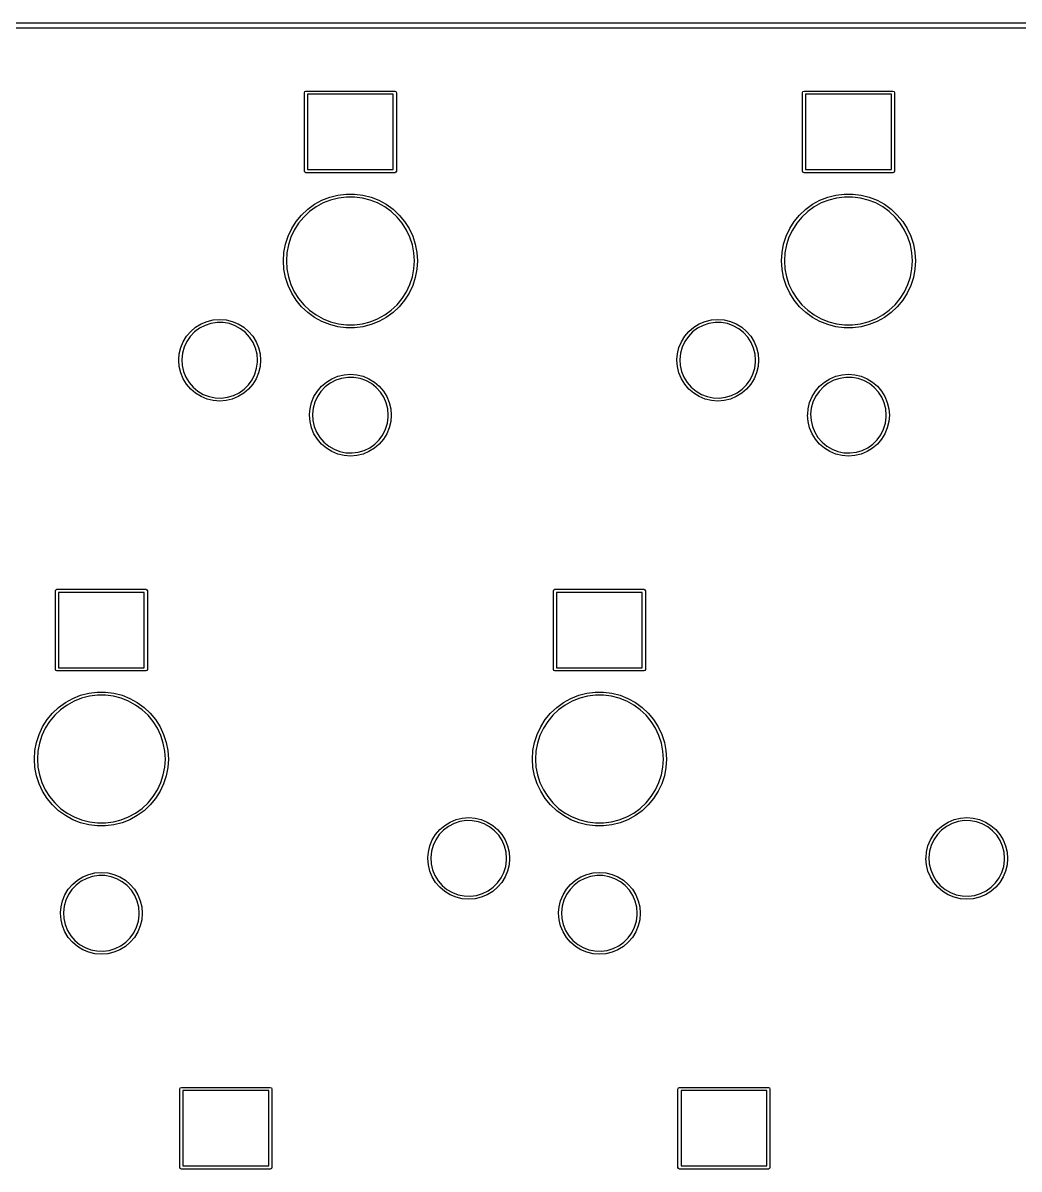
# Model space of a CAD drawing. Extents: x 0 to 11.3, y -3.8 to 0.
# Drawn here: x 1.382 to 2.882, y -1.742 to -0.017 of the extents above; entities that cross this region are included whole.
import ezdxf

# ---------------------------------------------------------------- set-up
doc = ezdxf.new("R2010")
doc.units = 0
doc.header["$MEASUREMENT"] = 0
doc.layers.add('BLACK', color=7, linetype='CONTINUOUS')

msp = doc.modelspace()

# ---------------------------------------------------------------- linework, layer by layer
at = {"layer": 'BLACK', "linetype": 'CONTINUOUS'}
for p, q in [((0.060039, -0.016732), (11.19, -0.016732)), ((11.19, -0.024606), (0.060039, -0.024606)), ((1.80571, -0.12185), (1.8064, -0.12018)), ((1.8064, -0.12018), (1.80807, -0.119488)), ((1.80807, -0.119488), (1.94193, -0.119488)), ((1.94193, -0.119488), (1.9436, -0.12018)), ((1.9436, -0.12018), (1.94429, -0.12185)), ((2.55571, -0.12185), (2.5564, -0.12018)), ((2.5564, -0.12018), (2.55807, -0.119488)), ((2.55807, -0.119488), (2.69193, -0.119488)), ((2.69193, -0.119488), (2.6936, -0.12018)), ((2.6936, -0.12018), (2.69429, -0.12185)), ((1.80571, -0.239961), (1.80571, -0.12185)), ((1.81043, -0.124213), (1.81043, -0.237598)), ((1.93957, -0.124213), (1.81043, -0.124213)), ((1.93957, -0.237598), (1.93957, -0.124213)), ((1.94429, -0.12185), (1.94429, -0.239961)), ((2.55571, -0.239961), (2.55571, -0.12185)), ((2.56043, -0.124213), (2.56043, -0.237598)), ((2.68957, -0.124213), (2.56043, -0.124213)), ((2.68957, -0.237598), (2.68957, -0.124213)), ((2.69429, -0.12185), (2.69429, -0.239961)), ((1.8064, -0.241631), (1.80571, -0.239961)), ((1.81043, -0.237598), (1.93957, -0.237598)), ((1.94429, -0.239961), (1.9436, -0.241631)), ((2.5564, -0.241631), (2.55571, -0.239961)), ((2.56043, -0.237598), (2.68957, -0.237598)), ((2.69429, -0.239961), (2.6936, -0.241631)), ((1.80807, -0.242323), (1.8064, -0.241631)), ((1.94193, -0.242323), (1.80807, -0.242323)), ((1.9436, -0.241631), (1.94193, -0.242323)), ((2.55807, -0.242323), (2.5564, -0.241631)), ((2.69193, -0.242323), (2.55807, -0.242323)), ((2.6936, -0.241631), (2.69193, -0.242323)), ((1.84382, -0.279052), (1.8561, -0.275901)), ((1.8561, -0.275901), (1.86867, -0.274313)), ((1.86867, -0.274313), (1.88133, -0.274313)), ((1.88133, -0.274313), (1.8939, -0.275901)), ((1.8939, -0.275901), (1.90618, -0.279052)), ((2.59382, -0.279052), (2.6061, -0.275901)), ((2.6061, -0.275901), (2.61867, -0.274313)), ((2.61867, -0.274313), (2.63133, -0.274313)), ((2.63133, -0.274313), (2.6439, -0.275901)), ((2.6439, -0.275901), (2.65618, -0.279052)), ((1.81069, -0.297266), (1.82094, -0.289819)), ((1.82094, -0.289819), (1.83204, -0.283716)), ((1.83398, -0.287819), (1.82337, -0.293648)), ((1.83204, -0.283716), (1.84382, -0.279052)), ((1.84523, -0.283364), (1.83398, -0.287819)), ((1.85695, -0.280355), (1.84523, -0.283364)), ((1.86895, -0.278839), (1.85695, -0.280355)), ((1.88105, -0.278839), (1.86895, -0.278839)), ((1.89305, -0.280355), (1.88105, -0.278839)), ((1.90477, -0.283364), (1.89305, -0.280355)), ((1.91602, -0.287819), (1.90477, -0.283364)), ((1.90618, -0.279052), (1.91796, -0.283716)), ((1.92663, -0.293648), (1.91602, -0.287819)), ((1.91796, -0.283716), (1.92906, -0.289819)), ((1.92906, -0.289819), (1.93931, -0.297266)), ((2.56069, -0.297266), (2.57094, -0.289819)), ((2.57094, -0.289819), (2.58204, -0.283716)), ((2.58398, -0.287819), (2.57337, -0.293648)), ((2.58204, -0.283716), (2.59382, -0.279052)), ((2.59523, -0.283364), (2.58398, -0.287819)), ((2.60695, -0.280355), (2.59523, -0.283364)), ((2.61895, -0.278839), (2.60695, -0.280355)), ((2.63105, -0.278839), (2.61895, -0.278839)), ((2.64305, -0.280355), (2.63105, -0.278839)), ((2.65477, -0.283364), (2.64305, -0.280355)), ((2.66602, -0.287819), (2.65477, -0.283364)), ((2.65618, -0.279052), (2.66796, -0.283716)), ((2.67663, -0.293648), (2.66602, -0.287819)), ((2.66796, -0.283716), (2.67906, -0.289819)), ((2.67906, -0.289819), (2.68931, -0.297266)), ((1.79338, -0.315701), (1.80146, -0.305939)), ((1.80476, -0.309043), (1.79705, -0.318366)), ((1.80146, -0.305939), (1.81069, -0.297266)), ((1.81358, -0.30076), (1.80476, -0.309043)), ((1.82337, -0.293648), (1.81358, -0.30076)), ((1.93642, -0.30076), (1.92663, -0.293648)), ((1.94524, -0.309043), (1.93642, -0.30076)), ((1.93931, -0.297266), (1.94854, -0.305939)), ((1.95295, -0.318366), (1.94524, -0.309043)), ((1.94854, -0.305939), (1.95662, -0.315701)), ((2.54338, -0.315701), (2.55146, -0.305939)), ((2.55476, -0.309043), (2.54705, -0.318366)), ((2.55146, -0.305939), (2.56069, -0.297266)), ((2.56358, -0.30076), (2.55476, -0.309043)), ((2.57337, -0.293648), (2.56358, -0.30076)), ((2.68642, -0.30076), (2.67663, -0.293648)), ((2.69524, -0.309043), (2.68642, -0.30076)), ((2.68931, -0.297266), (2.69854, -0.305939)), ((2.70295, -0.318366), (2.69524, -0.309043)), ((2.69854, -0.305939), (2.70662, -0.315701)), ((1.7812, -0.337861), (1.78659, -0.326398)), ((1.78659, -0.326398), (1.79338, -0.315701)), ((1.79705, -0.318366), (1.79057, -0.328582)), ((1.95943, -0.328582), (1.95295, -0.318366)), ((1.95662, -0.315701), (1.96341, -0.326398)), ((1.96341, -0.326398), (1.9688, -0.337861)), ((2.5312, -0.337861), (2.53659, -0.326398)), ((2.53659, -0.326398), (2.54338, -0.315701)), ((2.54705, -0.318366), (2.54057, -0.328582)), ((2.70943, -0.328582), (2.70295, -0.318366)), ((2.70662, -0.315701), (2.71341, -0.326398)), ((2.71341, -0.326398), (2.7188, -0.337861)), ((1.77728, -0.349911), (1.7812, -0.337861)), ((1.78541, -0.339531), (1.78168, -0.351038)), ((1.79057, -0.328582), (1.78541, -0.339531)), ((1.96459, -0.339531), (1.95943, -0.328582)), ((1.96832, -0.351038), (1.96459, -0.339531)), ((1.9688, -0.337861), (1.97272, -0.349911)), ((2.52728, -0.349911), (2.5312, -0.337861)), ((2.53541, -0.339531), (2.53168, -0.351038)), ((2.54057, -0.328582), (2.53541, -0.339531)), ((2.71459, -0.339531), (2.70943, -0.328582)), ((2.71832, -0.351038), (2.71459, -0.339531)), ((2.7188, -0.337861), (2.72272, -0.349911)), ((1.77411, -0.375), (1.77491, -0.362356)), ((1.77491, -0.362356), (1.77728, -0.349911)), ((1.78168, -0.351038), (1.77941, -0.362924)), ((1.97059, -0.362924), (1.96832, -0.351038)), ((1.97272, -0.349911), (1.97509, -0.362356)), ((1.97509, -0.362356), (1.97589, -0.375)), ((2.52411, -0.375), (2.52491, -0.362356)), ((2.52491, -0.362356), (2.52728, -0.349911)), ((2.53168, -0.351038), (2.52941, -0.362924)), ((2.72059, -0.362924), (2.71832, -0.351038)), ((2.72272, -0.349911), (2.72509, -0.362356)), ((2.72509, -0.362356), (2.72589, -0.375)), ((1.77491, -0.387644), (1.77411, -0.375)), ((1.77941, -0.362924), (1.77865, -0.375)), ((1.77865, -0.375), (1.77941, -0.387076)), ((1.97135, -0.375), (1.97059, -0.362924)), ((1.97059, -0.387076), (1.97135, -0.375)), ((1.97589, -0.375), (1.97509, -0.387644)), ((2.52491, -0.387644), (2.52411, -0.375)), ((2.52941, -0.362924), (2.52865, -0.375)), ((2.52865, -0.375), (2.52941, -0.387076)), ((2.72135, -0.375), (2.72059, -0.362924)), ((2.72059, -0.387076), (2.72135, -0.375)), ((2.72589, -0.375), (2.72509, -0.387644)), ((1.77728, -0.400089), (1.77491, -0.387644)), ((1.77941, -0.387076), (1.78168, -0.398962)), ((1.96832, -0.398962), (1.97059, -0.387076)), ((1.97509, -0.387644), (1.97272, -0.400089)), ((2.52728, -0.400089), (2.52491, -0.387644)), ((2.52941, -0.387076), (2.53168, -0.398962)), ((2.71832, -0.398962), (2.72059, -0.387076)), ((2.72509, -0.387644), (2.72272, -0.400089)), ((1.7812, -0.412139), (1.77728, -0.400089)), ((1.78659, -0.423602), (1.7812, -0.412139)), ((1.78168, -0.398962), (1.78541, -0.410469)), ((1.78541, -0.410469), (1.79057, -0.421418)), ((1.95943, -0.421418), (1.96459, -0.410469)), ((1.9688, -0.412139), (1.96341, -0.423602)), ((1.96459, -0.410469), (1.96832, -0.398962)), ((1.97272, -0.400089), (1.9688, -0.412139)), ((2.5312, -0.412139), (2.52728, -0.400089)), ((2.53659, -0.423602), (2.5312, -0.412139)), ((2.53168, -0.398962), (2.53541, -0.410469)), ((2.53541, -0.410469), (2.54057, -0.421418)), ((2.70943, -0.421418), (2.71459, -0.410469)), ((2.7188, -0.412139), (2.71341, -0.423602)), ((2.71459, -0.410469), (2.71832, -0.398962)), ((2.72272, -0.400089), (2.7188, -0.412139)), ((1.79338, -0.434299), (1.78659, -0.423602)), ((1.79057, -0.421418), (1.79705, -0.431634)), ((1.95295, -0.431634), (1.95943, -0.421418)), ((1.96341, -0.423602), (1.95662, -0.434299)), ((2.54338, -0.434299), (2.53659, -0.423602)), ((2.54057, -0.421418), (2.54705, -0.431634)), ((2.70295, -0.431634), (2.70943, -0.421418)), ((2.71341, -0.423602), (2.70662, -0.434299)), ((1.80146, -0.444061), (1.79338, -0.434299)), ((1.79705, -0.431634), (1.80476, -0.440957)), ((1.81069, -0.452734), (1.80146, -0.444061)), ((1.80476, -0.440957), (1.81358, -0.44924)), ((1.93642, -0.44924), (1.94524, -0.440957)), ((1.94854, -0.444061), (1.93931, -0.452734)), ((1.94524, -0.440957), (1.95295, -0.431634)), ((1.95662, -0.434299), (1.94854, -0.444061)), ((2.55146, -0.444061), (2.54338, -0.434299)), ((2.54705, -0.431634), (2.55476, -0.440957)), ((2.56069, -0.452734), (2.55146, -0.444061)), ((2.55476, -0.440957), (2.56358, -0.44924)), ((2.68642, -0.44924), (2.69524, -0.440957)), ((2.69854, -0.444061), (2.68931, -0.452734)), ((2.69524, -0.440957), (2.70295, -0.431634)), ((2.70662, -0.434299), (2.69854, -0.444061)), ((1.65914, -0.466101), (1.66853, -0.463848)), ((1.66853, -0.463848), (1.67815, -0.463091)), ((1.67815, -0.463091), (1.68777, -0.463848)), ((1.68777, -0.463848), (1.69716, -0.466101)), ((1.82094, -0.460181), (1.81069, -0.452734)), ((1.81358, -0.44924), (1.82337, -0.456352)), ((1.83204, -0.466284), (1.82094, -0.460181)), ((1.82337, -0.456352), (1.83398, -0.462181)), ((1.83398, -0.462181), (1.84523, -0.466636)), ((1.90477, -0.466636), (1.91602, -0.462181)), ((1.91602, -0.462181), (1.92663, -0.456352)), ((1.92906, -0.460181), (1.91796, -0.466284)), ((1.92663, -0.456352), (1.93642, -0.44924)), ((1.93931, -0.452734), (1.92906, -0.460181)), ((2.40914, -0.466101), (2.41853, -0.463848)), ((2.41853, -0.463848), (2.42815, -0.463091)), ((2.42815, -0.463091), (2.43777, -0.463848)), ((2.43777, -0.463848), (2.44716, -0.466101)), ((2.57094, -0.460181), (2.56069, -0.452734)), ((2.56358, -0.44924), (2.57337, -0.456352)), ((2.58204, -0.466284), (2.57094, -0.460181)), ((2.57337, -0.456352), (2.58398, -0.462181)), ((2.58398, -0.462181), (2.59523, -0.466636)), ((2.65477, -0.466636), (2.66602, -0.462181)), ((2.66602, -0.462181), (2.67663, -0.456352)), ((2.67906, -0.460181), (2.66796, -0.466284)), ((2.67663, -0.456352), (2.68642, -0.44924)), ((2.68931, -0.452734), (2.67906, -0.460181)), ((1.62838, -0.488448), (1.63465, -0.481108)), ((1.64032, -0.481992), (1.63386, -0.488744)), ((1.63465, -0.481108), (1.64199, -0.474839)), ((1.64778, -0.476385), (1.64032, -0.481992)), ((1.64199, -0.474839), (1.65022, -0.469795)), ((1.65607, -0.472073), (1.64778, -0.476385)), ((1.65022, -0.469795), (1.65914, -0.466101)), ((1.66494, -0.469172), (1.65607, -0.472073)), ((1.67417, -0.467759), (1.66494, -0.469172)), ((1.68351, -0.467873), (1.67417, -0.467759)), ((1.69271, -0.469511), (1.68351, -0.467873)), ((1.70151, -0.472628), (1.69271, -0.469511)), ((1.69716, -0.466101), (1.70608, -0.469795)), ((1.70969, -0.477141), (1.70151, -0.472628)), ((1.70608, -0.469795), (1.71431, -0.474839)), ((1.71701, -0.482929), (1.70969, -0.477141)), ((1.71431, -0.474839), (1.72165, -0.481108)), ((1.7233, -0.489837), (1.71701, -0.482929)), ((1.72165, -0.481108), (1.72792, -0.488448)), ((1.84382, -0.470948), (1.83204, -0.466284)), ((1.8561, -0.474099), (1.84382, -0.470948)), ((1.84523, -0.466636), (1.85695, -0.469645)), ((1.86867, -0.475687), (1.8561, -0.474099)), ((1.85695, -0.469645), (1.86895, -0.471161)), ((1.88133, -0.475687), (1.86867, -0.475687)), ((1.86895, -0.471161), (1.88105, -0.471161)), ((1.88105, -0.471161), (1.89305, -0.469645)), ((1.8939, -0.474099), (1.88133, -0.475687)), ((1.89305, -0.469645), (1.90477, -0.466636)), ((1.90618, -0.470948), (1.8939, -0.474099)), ((1.91796, -0.466284), (1.90618, -0.470948)), ((2.37838, -0.488448), (2.38465, -0.481108)), ((2.39032, -0.481992), (2.38386, -0.488744)), ((2.38465, -0.481108), (2.39199, -0.474839)), ((2.39778, -0.476385), (2.39032, -0.481992)), ((2.39199, -0.474839), (2.40022, -0.469795)), ((2.40607, -0.472073), (2.39778, -0.476385)), ((2.40022, -0.469795), (2.40914, -0.466101)), ((2.41494, -0.469172), (2.40607, -0.472073)), ((2.42417, -0.467759), (2.41494, -0.469172)), ((2.43351, -0.467873), (2.42417, -0.467759)), ((2.44271, -0.469511), (2.43351, -0.467873)), ((2.45151, -0.472628), (2.44271, -0.469511)), ((2.44716, -0.466101), (2.45608, -0.469795)), ((2.45969, -0.477141), (2.45151, -0.472628)), ((2.45608, -0.469795), (2.46431, -0.474839)), ((2.46701, -0.482929), (2.45969, -0.477141)), ((2.46431, -0.474839), (2.47165, -0.481108)), ((2.4733, -0.489837), (2.46701, -0.482929)), ((2.47165, -0.481108), (2.47792, -0.488448)), ((2.59382, -0.470948), (2.58204, -0.466284)), ((2.6061, -0.474099), (2.59382, -0.470948)), ((2.59523, -0.466636), (2.60695, -0.469645)), ((2.61867, -0.475687), (2.6061, -0.474099)), ((2.60695, -0.469645), (2.61895, -0.471161)), ((2.63133, -0.475687), (2.61867, -0.475687)), ((2.61895, -0.471161), (2.63105, -0.471161)), ((2.63105, -0.471161), (2.64305, -0.469645)), ((2.6439, -0.474099), (2.63133, -0.475687)), ((2.64305, -0.469645), (2.65477, -0.466636)), ((2.65618, -0.470948), (2.6439, -0.474099)), ((2.66796, -0.466284), (2.65618, -0.470948)), ((1.61964, -0.505597), (1.62334, -0.496679)), ((1.62334, -0.496679), (1.62838, -0.488448)), ((1.6286, -0.496459), (1.62467, -0.504929)), ((1.63386, -0.488744), (1.6286, -0.496459)), ((1.72837, -0.497678), (1.7233, -0.489837)), ((1.72792, -0.488448), (1.73296, -0.496679)), ((1.7321, -0.506242), (1.72837, -0.497678)), ((1.73296, -0.496679), (1.73665, -0.505597)), ((2.36964, -0.505597), (2.37334, -0.496679)), ((2.37334, -0.496679), (2.37838, -0.488448)), ((2.3786, -0.496459), (2.37467, -0.504929)), ((2.38386, -0.488744), (2.3786, -0.496459)), ((2.47837, -0.497678), (2.4733, -0.489837)), ((2.47792, -0.488448), (2.48296, -0.496679)), ((2.4821, -0.506242), (2.47837, -0.497678)), ((2.48296, -0.496679), (2.48665, -0.505597)), ((1.61674, -0.523214), (1.61739, -0.514983)), ((1.61739, -0.514983), (1.61964, -0.505597)), ((1.62217, -0.513928), (1.62118, -0.523214)), ((1.62467, -0.504929), (1.62217, -0.513928)), ((1.73437, -0.515299), (1.7321, -0.506242)), ((1.73514, -0.524606), (1.73437, -0.515299)), ((1.73665, -0.505597), (1.73891, -0.514983)), ((1.73891, -0.514983), (1.73967, -0.524606)), ((2.36674, -0.523214), (2.36739, -0.514983)), ((2.36739, -0.514983), (2.36964, -0.505597)), ((2.37217, -0.513928), (2.37118, -0.523214)), ((2.37467, -0.504929), (2.37217, -0.513928)), ((2.48437, -0.515299), (2.4821, -0.506242)), ((2.48514, -0.524606), (2.48437, -0.515299)), ((2.48665, -0.505597), (2.48891, -0.514983)), ((2.48891, -0.514983), (2.48967, -0.524606)), ((1.61663, -0.524606), (1.61674, -0.523214)), ((1.61739, -0.534229), (1.61663, -0.524606)), ((1.61964, -0.543616), (1.61739, -0.534229)), ((1.62118, -0.523214), (1.62172, -0.532537)), ((1.62172, -0.532537), (1.62377, -0.541647)), ((1.73385, -0.536649), (1.73507, -0.52739)), ((1.73507, -0.52739), (1.73514, -0.524606)), ((1.73891, -0.534229), (1.73665, -0.543616)), ((1.73967, -0.524606), (1.73891, -0.534229)), ((2.36663, -0.524606), (2.36674, -0.523214)), ((2.36739, -0.534229), (2.36663, -0.524606)), ((2.36964, -0.543616), (2.36739, -0.534229)), ((2.37118, -0.523214), (2.37172, -0.532537)), ((2.37172, -0.532537), (2.37377, -0.541647)), ((2.48385, -0.536649), (2.48507, -0.52739)), ((2.48507, -0.52739), (2.48514, -0.524606)), ((2.48891, -0.534229), (2.48665, -0.543616)), ((2.48967, -0.524606), (2.48891, -0.534229)), ((1.62334, -0.552534), (1.61964, -0.543616)), ((1.62377, -0.541647), (1.62728, -0.5503)), ((1.62728, -0.5503), (1.63216, -0.558263)), ((1.727, -0.553956), (1.73113, -0.545584)), ((1.73113, -0.545584), (1.73385, -0.536649)), ((1.73665, -0.543616), (1.73296, -0.552534)), ((1.84707, -0.552473), (1.85599, -0.548779)), ((1.86179, -0.551849), (1.85292, -0.55475)), ((1.85599, -0.548779), (1.86538, -0.546525)), ((1.87102, -0.550436), (1.86179, -0.551849)), ((1.86538, -0.546525), (1.875, -0.545768)), ((1.88036, -0.55055), (1.87102, -0.550436)), ((1.875, -0.545768), (1.88462, -0.546525)), ((1.88956, -0.552188), (1.88036, -0.55055)), ((1.88462, -0.546525), (1.89401, -0.548779)), ((1.89836, -0.555305), (1.88956, -0.552188)), ((1.89401, -0.548779), (1.90293, -0.552473)), ((2.37334, -0.552534), (2.36964, -0.543616)), ((2.37377, -0.541647), (2.37728, -0.5503)), ((2.37728, -0.5503), (2.38216, -0.558263)), ((2.477, -0.553956), (2.48113, -0.545584)), ((2.48113, -0.545584), (2.48385, -0.536649)), ((2.48665, -0.543616), (2.48296, -0.552534)), ((2.59707, -0.552473), (2.60599, -0.548779)), ((2.61179, -0.551849), (2.60292, -0.55475)), ((2.60599, -0.548779), (2.61538, -0.546525)), ((2.62102, -0.550436), (2.61179, -0.551849)), ((2.61538, -0.546525), (2.625, -0.545768)), ((2.63036, -0.55055), (2.62102, -0.550436)), ((2.625, -0.545768), (2.63462, -0.546525)), ((2.63956, -0.552188), (2.63036, -0.55055)), ((2.63462, -0.546525), (2.64401, -0.548779)), ((2.64836, -0.555305), (2.63956, -0.552188)), ((2.64401, -0.548779), (2.65293, -0.552473)), ((1.62838, -0.560764), (1.62334, -0.552534)), ((1.63465, -0.568104), (1.62838, -0.560764)), ((1.63216, -0.558263), (1.63828, -0.565321)), ((1.64199, -0.574374), (1.63465, -0.568104)), ((1.63828, -0.565321), (1.64546, -0.571286)), ((1.70733, -0.573555), (1.71493, -0.568132)), ((1.72165, -0.568104), (1.71431, -0.574374)), ((1.71493, -0.568132), (1.72155, -0.56154)), ((1.72155, -0.56154), (1.727, -0.553956)), ((1.72792, -0.560764), (1.72165, -0.568104)), ((1.73296, -0.552534), (1.72792, -0.560764)), ((1.82523, -0.571125), (1.8315, -0.563785)), ((1.83717, -0.564669), (1.83071, -0.571421)), ((1.8315, -0.563785), (1.83884, -0.557516)), ((1.84463, -0.559062), (1.83717, -0.564669)), ((1.83884, -0.557516), (1.84707, -0.552473)), ((1.85292, -0.55475), (1.84463, -0.559062)), ((1.90654, -0.559819), (1.89836, -0.555305)), ((1.90293, -0.552473), (1.91116, -0.557516)), ((1.91386, -0.565607), (1.90654, -0.559819)), ((1.91116, -0.557516), (1.9185, -0.563785)), ((1.92015, -0.572514), (1.91386, -0.565607)), ((1.9185, -0.563785), (1.92477, -0.571125)), ((2.37838, -0.560764), (2.37334, -0.552534)), ((2.38465, -0.568104), (2.37838, -0.560764)), ((2.38216, -0.558263), (2.38828, -0.565321)), ((2.39199, -0.574374), (2.38465, -0.568104)), ((2.38828, -0.565321), (2.39546, -0.571286)), ((2.45733, -0.573555), (2.46493, -0.568132)), ((2.47165, -0.568104), (2.46431, -0.574374)), ((2.46493, -0.568132), (2.47155, -0.56154)), ((2.47155, -0.56154), (2.477, -0.553956)), ((2.47792, -0.560764), (2.47165, -0.568104)), ((2.48296, -0.552534), (2.47792, -0.560764)), ((2.57523, -0.571125), (2.5815, -0.563785)), ((2.58717, -0.564669), (2.58071, -0.571421)), ((2.5815, -0.563785), (2.58884, -0.557516)), ((2.59463, -0.559062), (2.58717, -0.564669)), ((2.58884, -0.557516), (2.59707, -0.552473)), ((2.60292, -0.55475), (2.59463, -0.559062)), ((2.65654, -0.559819), (2.64836, -0.555305)), ((2.65293, -0.552473), (2.66116, -0.557516)), ((2.66386, -0.565607), (2.65654, -0.559819)), ((2.66116, -0.557516), (2.6685, -0.563785)), ((2.67015, -0.572514), (2.66386, -0.565607)), ((2.6685, -0.563785), (2.67477, -0.571125)), ((1.65022, -0.579417), (1.64199, -0.574374)), ((1.64546, -0.571286), (1.65353, -0.575998)), ((1.65914, -0.583111), (1.65022, -0.579417)), ((1.65353, -0.575998), (1.66225, -0.57933)), ((1.66853, -0.585365), (1.65914, -0.583111)), ((1.66225, -0.57933), (1.6714, -0.581191)), ((1.67815, -0.586122), (1.66853, -0.585365)), ((1.6714, -0.581191), (1.68073, -0.581534)), ((1.68777, -0.585365), (1.67815, -0.586122)), ((1.68073, -0.581534), (1.69, -0.580347)), ((1.69716, -0.583111), (1.68777, -0.585365)), ((1.69, -0.580347), (1.69894, -0.577663)), ((1.70608, -0.579417), (1.69716, -0.583111)), ((1.69894, -0.577663), (1.70733, -0.573555)), ((1.71431, -0.574374), (1.70608, -0.579417)), ((1.8165, -0.588274), (1.82019, -0.579356)), ((1.82019, -0.579356), (1.82523, -0.571125)), ((1.82545, -0.579136), (1.82152, -0.587606)), ((1.83071, -0.571421), (1.82545, -0.579136)), ((1.92522, -0.580355), (1.92015, -0.572514)), ((1.92477, -0.571125), (1.92981, -0.579356)), ((1.92895, -0.588919), (1.92522, -0.580355)), ((1.92981, -0.579356), (1.9335, -0.588274)), ((2.40022, -0.579417), (2.39199, -0.574374)), ((2.39546, -0.571286), (2.40353, -0.575998)), ((2.40914, -0.583111), (2.40022, -0.579417)), ((2.40353, -0.575998), (2.41225, -0.57933)), ((2.41853, -0.585365), (2.40914, -0.583111)), ((2.41225, -0.57933), (2.4214, -0.581191)), ((2.42815, -0.586122), (2.41853, -0.585365)), ((2.4214, -0.581191), (2.43073, -0.581534)), ((2.43777, -0.585365), (2.42815, -0.586122)), ((2.43073, -0.581534), (2.44, -0.580347)), ((2.44716, -0.583111), (2.43777, -0.585365)), ((2.44, -0.580347), (2.44894, -0.577663)), ((2.45608, -0.579417), (2.44716, -0.583111)), ((2.44894, -0.577663), (2.45733, -0.573555)), ((2.46431, -0.574374), (2.45608, -0.579417)), ((2.5665, -0.588274), (2.57019, -0.579356)), ((2.57019, -0.579356), (2.57523, -0.571125)), ((2.57545, -0.579136), (2.57152, -0.587606)), ((2.58071, -0.571421), (2.57545, -0.579136)), ((2.67522, -0.580355), (2.67015, -0.572514)), ((2.67477, -0.571125), (2.67981, -0.579356)), ((2.67895, -0.588919), (2.67522, -0.580355)), ((2.67981, -0.579356), (2.6835, -0.588274)), ((1.81359, -0.605891), (1.81424, -0.59766)), ((1.81424, -0.59766), (1.8165, -0.588274)), ((1.81902, -0.596605), (1.81803, -0.605891)), ((1.82152, -0.587606), (1.81902, -0.596605)), ((1.93122, -0.597976), (1.92895, -0.588919)), ((1.93199, -0.607283), (1.93122, -0.597976)), ((1.9335, -0.588274), (1.93576, -0.59766)), ((1.93576, -0.59766), (1.93652, -0.607283)), ((2.56359, -0.605891), (2.56424, -0.59766)), ((2.56424, -0.59766), (2.5665, -0.588274)), ((2.56902, -0.596605), (2.56803, -0.605891)), ((2.57152, -0.587606), (2.56902, -0.596605)), ((2.68122, -0.597976), (2.67895, -0.588919)), ((2.68199, -0.607283), (2.68122, -0.597976)), ((2.6835, -0.588274), (2.68576, -0.59766)), ((2.68576, -0.59766), (2.68652, -0.607283)), ((1.81348, -0.607283), (1.81359, -0.605891)), ((1.81424, -0.616907), (1.81348, -0.607283)), ((1.8165, -0.626293), (1.81424, -0.616907)), ((1.81803, -0.605891), (1.81857, -0.615214)), ((1.81857, -0.615214), (1.82062, -0.624325)), ((1.92798, -0.628261), (1.9307, -0.619326)), ((1.9307, -0.619326), (1.93192, -0.610067)), ((1.93192, -0.610067), (1.93199, -0.607283)), ((1.93576, -0.616907), (1.9335, -0.626293)), ((1.93652, -0.607283), (1.93576, -0.616907)), ((2.56348, -0.607283), (2.56359, -0.605891)), ((2.56424, -0.616907), (2.56348, -0.607283)), ((2.5665, -0.626293), (2.56424, -0.616907)), ((2.56803, -0.605891), (2.56857, -0.615214)), ((2.56857, -0.615214), (2.57062, -0.624325)), ((2.67798, -0.628261), (2.6807, -0.619326)), ((2.6807, -0.619326), (2.68192, -0.610067)), ((2.68192, -0.610067), (2.68199, -0.607283)), ((2.68576, -0.616907), (2.6835, -0.626293)), ((2.68652, -0.607283), (2.68576, -0.616907)), ((1.82019, -0.635211), (1.8165, -0.626293)), ((1.82523, -0.643441), (1.82019, -0.635211)), ((1.82062, -0.624325), (1.82414, -0.632977)), ((1.82414, -0.632977), (1.82901, -0.64094)), ((1.9184, -0.644217), (1.92385, -0.636633)), ((1.92385, -0.636633), (1.92798, -0.628261)), ((1.92981, -0.635211), (1.92477, -0.643441)), ((1.9335, -0.626293), (1.92981, -0.635211)), ((2.57019, -0.635211), (2.5665, -0.626293)), ((2.57523, -0.643441), (2.57019, -0.635211)), ((2.57062, -0.624325), (2.57414, -0.632977)), ((2.57414, -0.632977), (2.57901, -0.64094)), ((2.6684, -0.644217), (2.67385, -0.636633)), ((2.67385, -0.636633), (2.67798, -0.628261)), ((2.67981, -0.635211), (2.67477, -0.643441)), ((2.6835, -0.626293), (2.67981, -0.635211)), ((1.8315, -0.650782), (1.82523, -0.643441)), ((1.82901, -0.64094), (1.83513, -0.647998)), ((1.83884, -0.657051), (1.8315, -0.650782)), ((1.83513, -0.647998), (1.84231, -0.653964)), ((1.84231, -0.653964), (1.85038, -0.658675)), ((1.90418, -0.656232), (1.91178, -0.650809)), ((1.9185, -0.650782), (1.91116, -0.657051)), ((1.91178, -0.650809), (1.9184, -0.644217)), ((1.92477, -0.643441), (1.9185, -0.650782)), ((2.5815, -0.650782), (2.57523, -0.643441)), ((2.57901, -0.64094), (2.58513, -0.647998)), ((2.58884, -0.657051), (2.5815, -0.650782)), ((2.58513, -0.647998), (2.59231, -0.653964)), ((2.59231, -0.653964), (2.60038, -0.658675)), ((2.65418, -0.656232), (2.66178, -0.650809)), ((2.6685, -0.650782), (2.66116, -0.657051)), ((2.66178, -0.650809), (2.6684, -0.644217)), ((2.67477, -0.643441), (2.6685, -0.650782)), ((1.84707, -0.662094), (1.83884, -0.657051)), ((1.85599, -0.665788), (1.84707, -0.662094)), ((1.85038, -0.658675), (1.8591, -0.662007)), ((1.86538, -0.668042), (1.85599, -0.665788)), ((1.8591, -0.662007), (1.86825, -0.663869)), ((1.875, -0.668799), (1.86538, -0.668042)), ((1.86825, -0.663869), (1.87759, -0.664211)), ((1.88462, -0.668042), (1.875, -0.668799)), ((1.87759, -0.664211), (1.88685, -0.663024)), ((1.89401, -0.665788), (1.88462, -0.668042)), ((1.88685, -0.663024), (1.89579, -0.660341)), ((1.90293, -0.662094), (1.89401, -0.665788)), ((1.89579, -0.660341), (1.90418, -0.656232)), ((1.91116, -0.657051), (1.90293, -0.662094)), ((2.59707, -0.662094), (2.58884, -0.657051)), ((2.60599, -0.665788), (2.59707, -0.662094)), ((2.60038, -0.658675), (2.6091, -0.662007)), ((2.61538, -0.668042), (2.60599, -0.665788)), ((2.6091, -0.662007), (2.61825, -0.663869)), ((2.625, -0.668799), (2.61538, -0.668042)), ((2.61825, -0.663869), (2.62759, -0.664211)), ((2.63462, -0.668042), (2.625, -0.668799)), ((2.62759, -0.664211), (2.63685, -0.663024)), ((2.64401, -0.665788), (2.63462, -0.668042)), ((2.63685, -0.663024), (2.64579, -0.660341)), ((2.65293, -0.662094), (2.64401, -0.665788)), ((2.64579, -0.660341), (2.65418, -0.656232)), ((2.66116, -0.657051), (2.65293, -0.662094)), ((1.43071, -0.87185), (1.4314, -0.87018)), ((1.43071, -0.989961), (1.43071, -0.87185)), ((1.4314, -0.87018), (1.43307, -0.869488)), ((1.43307, -0.869488), (1.56693, -0.869488)), ((1.43543, -0.874213), (1.43543, -0.987598)), ((1.56457, -0.874213), (1.43543, -0.874213)), ((1.56457, -0.987598), (1.56457, -0.874213)), ((1.56693, -0.869488), (1.5686, -0.87018)), ((1.5686, -0.87018), (1.56929, -0.87185)), ((1.56929, -0.87185), (1.56929, -0.989961)), ((2.18071, -0.87185), (2.1814, -0.87018)), ((2.18071, -0.989961), (2.18071, -0.87185)), ((2.1814, -0.87018), (2.18307, -0.869488)), ((2.18307, -0.869488), (2.31693, -0.869488)), ((2.18543, -0.874213), (2.18543, -0.987598)), ((2.31457, -0.874213), (2.18543, -0.874213)), ((2.31457, -0.987598), (2.31457, -0.874213)), ((2.31693, -0.869488), (2.3186, -0.87018)), ((2.3186, -0.87018), (2.31929, -0.87185)), ((2.31929, -0.87185), (2.31929, -0.989961)), ((1.4314, -0.991631), (1.43071, -0.989961)), ((1.43307, -0.992323), (1.4314, -0.991631)), ((1.56693, -0.992323), (1.43307, -0.992323)), ((1.43543, -0.987598), (1.56457, -0.987598)), ((1.5686, -0.991631), (1.56693, -0.992323)), ((1.56929, -0.989961), (1.5686, -0.991631)), ((2.1814, -0.991631), (2.18071, -0.989961)), ((2.18307, -0.992323), (2.1814, -0.991631)), ((2.31693, -0.992323), (2.18307, -0.992323)), ((2.18543, -0.987598), (2.31457, -0.987598)), ((2.3186, -0.991631), (2.31693, -0.992323)), ((2.31929, -0.989961), (2.3186, -0.991631)), ((1.44594, -1.03982), (1.45704, -1.03372)), ((1.45704, -1.03372), (1.46882, -1.02905)), ((1.47023, -1.03336), (1.45898, -1.03782)), ((1.46882, -1.02905), (1.4811, -1.0259)), ((1.48195, -1.03036), (1.47023, -1.03336)), ((1.4811, -1.0259), (1.49367, -1.02431)), ((1.49395, -1.02884), (1.48195, -1.03036)), ((1.49367, -1.02431), (1.50633, -1.02431)), ((1.50605, -1.02884), (1.49395, -1.02884)), ((1.51805, -1.03036), (1.50605, -1.02884)), ((1.50633, -1.02431), (1.5189, -1.0259)), ((1.52977, -1.03336), (1.51805, -1.03036)), ((1.5189, -1.0259), (1.53118, -1.02905)), ((1.54102, -1.03782), (1.52977, -1.03336)), ((1.53118, -1.02905), (1.54296, -1.03372)), ((1.54296, -1.03372), (1.55406, -1.03982)), ((2.19594, -1.03982), (2.20704, -1.03372)), ((2.20704, -1.03372), (2.21882, -1.02905)), ((2.22023, -1.03336), (2.20898, -1.03782)), ((2.21882, -1.02905), (2.2311, -1.0259)), ((2.23195, -1.03036), (2.22023, -1.03336)), ((2.2311, -1.0259), (2.24367, -1.02431)), ((2.24395, -1.02884), (2.23195, -1.03036)), ((2.24367, -1.02431), (2.25633, -1.02431)), ((2.25605, -1.02884), (2.24395, -1.02884)), ((2.26805, -1.03036), (2.25605, -1.02884)), ((2.25633, -1.02431), (2.2689, -1.0259)), ((2.27977, -1.03336), (2.26805, -1.03036)), ((2.2689, -1.0259), (2.28118, -1.02905)), ((2.29102, -1.03782), (2.27977, -1.03336)), ((2.28118, -1.02905), (2.29296, -1.03372)), ((2.29296, -1.03372), (2.30406, -1.03982)), ((1.42646, -1.05594), (1.43569, -1.04727)), ((1.43858, -1.05076), (1.42976, -1.05904)), ((1.43569, -1.04727), (1.44594, -1.03982)), ((1.44837, -1.04365), (1.43858, -1.05076)), ((1.45898, -1.03782), (1.44837, -1.04365)), ((1.55163, -1.04365), (1.54102, -1.03782)), ((1.56142, -1.05076), (1.55163, -1.04365)), ((1.55406, -1.03982), (1.56431, -1.04727)), ((1.57024, -1.05904), (1.56142, -1.05076)), ((1.56431, -1.04727), (1.57354, -1.05594)), ((2.17646, -1.05594), (2.18569, -1.04727)), ((2.18858, -1.05076), (2.17976, -1.05904)), ((2.18569, -1.04727), (2.19594, -1.03982)), ((2.19837, -1.04365), (2.18858, -1.05076)), ((2.20898, -1.03782), (2.19837, -1.04365)), ((2.30163, -1.04365), (2.29102, -1.03782)), ((2.31142, -1.05076), (2.30163, -1.04365)), ((2.30406, -1.03982), (2.31431, -1.04727)), ((2.32024, -1.05904), (2.31142, -1.05076)), ((2.31431, -1.04727), (2.32354, -1.05594)), ((1.41159, -1.0764), (1.41838, -1.0657)), ((1.42205, -1.06837), (1.41557, -1.07858)), ((1.41838, -1.0657), (1.42646, -1.05594)), ((1.42976, -1.05904), (1.42205, -1.06837)), ((1.57795, -1.06837), (1.57024, -1.05904)), ((1.57354, -1.05594), (1.58162, -1.0657)), ((1.58443, -1.07858), (1.57795, -1.06837)), ((1.58162, -1.0657), (1.58841, -1.0764)), ((2.16159, -1.0764), (2.16838, -1.0657)), ((2.17205, -1.06837), (2.16557, -1.07858)), ((2.16838, -1.0657), (2.17646, -1.05594)), ((2.17976, -1.05904), (2.17205, -1.06837)), ((2.32795, -1.06837), (2.32024, -1.05904)), ((2.32354, -1.05594), (2.33162, -1.0657)), ((2.33443, -1.07858), (2.32795, -1.06837)), ((2.33162, -1.0657), (2.33841, -1.0764)), ((1.4062, -1.08786), (1.41159, -1.0764)), ((1.41557, -1.07858), (1.41041, -1.08953)), ((1.58959, -1.08953), (1.58443, -1.07858)), ((1.58841, -1.0764), (1.5938, -1.08786)), ((2.1562, -1.08786), (2.16159, -1.0764)), ((2.16557, -1.07858), (2.16041, -1.08953)), ((2.33959, -1.08953), (2.33443, -1.07858)), ((2.33841, -1.0764), (2.3438, -1.08786)), ((1.39991, -1.11236), (1.40228, -1.09991)), ((1.40228, -1.09991), (1.4062, -1.08786)), ((1.40668, -1.10104), (1.40441, -1.11292)), ((1.41041, -1.08953), (1.40668, -1.10104)), ((1.59332, -1.10104), (1.58959, -1.08953)), ((1.59559, -1.11292), (1.59332, -1.10104)), ((1.5938, -1.08786), (1.59772, -1.09991)), ((1.59772, -1.09991), (1.60009, -1.11236)), ((2.14991, -1.11236), (2.15228, -1.09991)), ((2.15228, -1.09991), (2.1562, -1.08786)), ((2.15668, -1.10104), (2.15441, -1.11292)), ((2.16041, -1.08953), (2.15668, -1.10104)), ((2.34332, -1.10104), (2.33959, -1.08953)), ((2.34559, -1.11292), (2.34332, -1.10104)), ((2.3438, -1.08786), (2.34772, -1.09991)), ((2.34772, -1.09991), (2.35009, -1.11236)), ((1.39911, -1.125), (1.39991, -1.11236)), ((1.40441, -1.11292), (1.40365, -1.125)), ((1.59635, -1.125), (1.59559, -1.11292)), ((1.60009, -1.11236), (1.60089, -1.125)), ((2.14911, -1.125), (2.14991, -1.11236)), ((2.15441, -1.11292), (2.15365, -1.125)), ((2.34635, -1.125), (2.34559, -1.11292)), ((2.35009, -1.11236), (2.35089, -1.125)), ((1.39991, -1.13764), (1.39911, -1.125)), ((1.40228, -1.15009), (1.39991, -1.13764)), ((1.40365, -1.125), (1.40441, -1.13708)), ((1.40441, -1.13708), (1.40668, -1.14896)), ((1.59332, -1.14896), (1.59559, -1.13708)), ((1.59559, -1.13708), (1.59635, -1.125)), ((1.60009, -1.13764), (1.59772, -1.15009)), ((1.60089, -1.125), (1.60009, -1.13764)), ((2.14991, -1.13764), (2.14911, -1.125)), ((2.15228, -1.15009), (2.14991, -1.13764)), ((2.15365, -1.125), (2.15441, -1.13708)), ((2.15441, -1.13708), (2.15668, -1.14896)), ((2.34332, -1.14896), (2.34559, -1.13708)), ((2.34559, -1.13708), (2.34635, -1.125)), ((2.35009, -1.13764), (2.34772, -1.15009)), ((2.35089, -1.125), (2.35009, -1.13764)), ((1.4062, -1.16214), (1.40228, -1.15009)), ((1.40668, -1.14896), (1.41041, -1.16047)), ((1.58959, -1.16047), (1.59332, -1.14896)), ((1.59772, -1.15009), (1.5938, -1.16214)), ((2.1562, -1.16214), (2.15228, -1.15009)), ((2.15668, -1.14896), (2.16041, -1.16047)), ((2.33959, -1.16047), (2.34332, -1.14896)), ((2.34772, -1.15009), (2.3438, -1.16214)), ((1.41159, -1.1736), (1.4062, -1.16214)), ((1.41041, -1.16047), (1.41557, -1.17142)), ((1.41557, -1.17142), (1.42205, -1.18163)), ((1.57795, -1.18163), (1.58443, -1.17142)), ((1.58443, -1.17142), (1.58959, -1.16047)), ((1.5938, -1.16214), (1.58841, -1.1736)), ((2.16159, -1.1736), (2.1562, -1.16214)), ((2.16041, -1.16047), (2.16557, -1.17142)), ((2.16557, -1.17142), (2.17205, -1.18163)), ((2.32795, -1.18163), (2.33443, -1.17142)), ((2.33443, -1.17142), (2.33959, -1.16047)), ((2.3438, -1.16214), (2.33841, -1.1736)), ((1.41838, -1.1843), (1.41159, -1.1736)), ((1.42646, -1.19406), (1.41838, -1.1843)), ((1.42205, -1.18163), (1.42976, -1.19096)), ((1.57024, -1.19096), (1.57795, -1.18163)), ((1.58162, -1.1843), (1.57354, -1.19406)), ((1.58841, -1.1736), (1.58162, -1.1843)), ((2.16838, -1.1843), (2.16159, -1.1736)), ((2.17646, -1.19406), (2.16838, -1.1843)), ((2.17205, -1.18163), (2.17976, -1.19096)), ((2.32024, -1.19096), (2.32795, -1.18163)), ((2.33162, -1.1843), (2.32354, -1.19406)), ((2.33841, -1.1736), (2.33162, -1.1843)), ((1.43569, -1.20273), (1.42646, -1.19406)), ((1.42976, -1.19096), (1.43858, -1.19924)), ((1.44594, -1.21018), (1.43569, -1.20273)), ((1.43858, -1.19924), (1.44837, -1.20635)), ((1.44837, -1.20635), (1.45898, -1.21218)), ((1.54102, -1.21218), (1.55163, -1.20635)), ((1.55163, -1.20635), (1.56142, -1.19924)), ((1.56431, -1.20273), (1.55406, -1.21018)), ((1.56142, -1.19924), (1.57024, -1.19096)), ((1.57354, -1.19406), (1.56431, -1.20273)), ((2.18569, -1.20273), (2.17646, -1.19406)), ((2.17976, -1.19096), (2.18858, -1.19924)), ((2.19594, -1.21018), (2.18569, -1.20273)), ((2.18858, -1.19924), (2.19837, -1.20635)), ((2.19837, -1.20635), (2.20898, -1.21218)), ((2.29102, -1.21218), (2.30163, -1.20635)), ((2.30163, -1.20635), (2.31142, -1.19924)), ((2.31431, -1.20273), (2.30406, -1.21018)), ((2.31142, -1.19924), (2.32024, -1.19096)), ((2.32354, -1.19406), (2.31431, -1.20273)), ((1.45704, -1.21628), (1.44594, -1.21018)), ((1.46882, -1.22095), (1.45704, -1.21628)), ((1.45898, -1.21218), (1.47023, -1.21664)), ((1.4811, -1.2241), (1.46882, -1.22095)), ((1.47023, -1.21664), (1.48195, -1.21964)), ((1.49367, -1.22569), (1.4811, -1.2241)), ((1.48195, -1.21964), (1.49395, -1.22116)), ((1.49395, -1.22116), (1.50605, -1.22116)), ((1.50605, -1.22116), (1.51805, -1.21964)), ((1.5189, -1.2241), (1.50633, -1.22569)), ((1.51805, -1.21964), (1.52977, -1.21664)), ((1.53118, -1.22095), (1.5189, -1.2241)), ((1.52977, -1.21664), (1.54102, -1.21218)), ((1.54296, -1.21628), (1.53118, -1.22095)), ((1.55406, -1.21018), (1.54296, -1.21628)), ((2.00965, -1.23111), (2.01699, -1.22484)), ((2.01699, -1.22484), (2.02522, -1.2198)), ((2.03107, -1.22207), (2.02278, -1.22639)), ((2.02522, -1.2198), (2.03414, -1.2161)), ((2.03994, -1.21917), (2.03107, -1.22207)), ((2.03414, -1.2161), (2.04353, -1.21385)), ((2.04917, -1.21776), (2.03994, -1.21917)), ((2.04353, -1.21385), (2.05315, -1.21309)), ((2.05851, -1.21787), (2.04917, -1.21776)), ((2.05315, -1.21309), (2.06277, -1.21385)), ((2.06771, -1.21951), (2.05851, -1.21787)), ((2.06277, -1.21385), (2.07216, -1.2161)), ((2.07651, -1.22263), (2.06771, -1.21951)), ((2.07216, -1.2161), (2.08108, -1.2198)), ((2.08469, -1.22714), (2.07651, -1.22263)), ((2.08108, -1.2198), (2.08931, -1.22484)), ((2.08931, -1.22484), (2.09665, -1.23111)), ((2.20704, -1.21628), (2.19594, -1.21018)), ((2.21882, -1.22095), (2.20704, -1.21628)), ((2.20898, -1.21218), (2.22023, -1.21664)), ((2.2311, -1.2241), (2.21882, -1.22095)), ((2.22023, -1.21664), (2.23195, -1.21964)), ((2.24367, -1.22569), (2.2311, -1.2241)), ((2.23195, -1.21964), (2.24395, -1.22116)), ((2.24395, -1.22116), (2.25605, -1.22116)), ((2.25605, -1.22116), (2.26805, -1.21964)), ((2.2689, -1.2241), (2.25633, -1.22569)), ((2.26805, -1.21964), (2.27977, -1.21664)), ((2.28118, -1.22095), (2.2689, -1.2241)), ((2.27977, -1.21664), (2.29102, -1.21218)), ((2.29296, -1.21628), (2.28118, -1.22095)), ((2.30406, -1.21018), (2.29296, -1.21628)), ((2.75965, -1.23111), (2.76699, -1.22484)), ((2.76699, -1.22484), (2.77522, -1.2198)), ((2.78107, -1.22207), (2.77278, -1.22639)), ((2.77522, -1.2198), (2.78414, -1.2161)), ((2.78994, -1.21917), (2.78107, -1.22207)), ((2.78414, -1.2161), (2.79353, -1.21385)), ((2.79917, -1.21776), (2.78994, -1.21917)), ((2.79353, -1.21385), (2.80315, -1.21309)), ((2.80851, -1.21787), (2.79917, -1.21776)), ((2.80315, -1.21309), (2.81277, -1.21385)), ((2.81771, -1.21951), (2.80851, -1.21787)), ((2.81277, -1.21385), (2.82216, -1.2161)), ((2.82651, -1.22263), (2.81771, -1.21951)), ((2.82216, -1.2161), (2.83108, -1.2198)), ((2.83469, -1.22714), (2.82651, -1.22263)), ((2.83108, -1.2198), (2.83931, -1.22484)), ((2.83931, -1.22484), (2.84665, -1.23111)), ((1.50633, -1.22569), (1.49367, -1.22569)), ((1.99834, -1.24668), (2.00338, -1.23845)), ((2.00338, -1.23845), (2.00965, -1.23111)), ((2.00886, -1.23874), (2.0036, -1.24646)), ((2.01532, -1.23199), (2.00886, -1.23874)), ((2.02278, -1.22639), (2.01532, -1.23199)), ((2.09201, -1.23293), (2.08469, -1.22714)), ((2.0983, -1.23984), (2.09201, -1.23293)), ((2.09665, -1.23111), (2.10292, -1.23845)), ((2.10337, -1.24768), (2.0983, -1.23984)), ((2.10292, -1.23845), (2.10796, -1.24668)), ((2.25633, -1.22569), (2.24367, -1.22569)), ((2.74834, -1.24668), (2.75338, -1.23845)), ((2.75338, -1.23845), (2.75965, -1.23111)), ((2.75886, -1.23874), (2.7536, -1.24646)), ((2.76532, -1.23199), (2.75886, -1.23874)), ((2.77278, -1.22639), (2.76532, -1.23199)), ((2.84201, -1.23293), (2.83469, -1.22714)), ((2.8483, -1.23984), (2.84201, -1.23293)), ((2.84665, -1.23111), (2.85292, -1.23845)), ((2.85337, -1.24768), (2.8483, -1.23984)), ((2.85292, -1.23845), (2.85796, -1.24668)), ((1.99239, -1.26498), (1.99464, -1.2556)), ((1.99464, -1.2556), (1.99834, -1.24668)), ((1.99967, -1.25493), (1.99717, -1.26393)), ((2.0036, -1.24646), (1.99967, -1.25493)), ((2.1071, -1.25624), (2.10337, -1.24768)), ((2.10937, -1.2653), (2.1071, -1.25624)), ((2.10796, -1.24668), (2.11165, -1.2556)), ((2.11165, -1.2556), (2.11391, -1.26498)), ((2.74239, -1.26498), (2.74464, -1.2556)), ((2.74464, -1.2556), (2.74834, -1.24668)), ((2.74967, -1.25493), (2.74717, -1.26393)), ((2.7536, -1.24646), (2.74967, -1.25493)), ((2.8571, -1.25624), (2.85337, -1.24768)), ((2.85937, -1.2653), (2.8571, -1.25624)), ((2.85796, -1.24668), (2.86165, -1.2556)), ((2.86165, -1.2556), (2.86391, -1.26498)), ((1.99163, -1.27461), (1.99174, -1.27321)), ((1.99239, -1.28423), (1.99163, -1.27461)), ((1.99174, -1.27321), (1.99239, -1.26498)), ((1.99717, -1.26393), (1.99618, -1.27321)), ((1.99618, -1.27321), (1.99672, -1.28254)), ((2.11014, -1.27461), (2.10937, -1.2653)), ((2.11007, -1.27739), (2.11014, -1.27461)), ((2.11391, -1.26498), (2.11467, -1.27461)), ((2.11467, -1.27461), (2.11391, -1.28423)), ((2.74163, -1.27461), (2.74174, -1.27321)), ((2.74239, -1.28423), (2.74163, -1.27461)), ((2.74174, -1.27321), (2.74239, -1.26498)), ((2.74717, -1.26393), (2.74618, -1.27321)), ((2.74618, -1.27321), (2.74672, -1.28254)), ((2.86014, -1.27461), (2.85937, -1.2653)), ((2.86007, -1.27739), (2.86014, -1.27461)), ((2.86391, -1.26498), (2.86467, -1.27461)), ((2.86467, -1.27461), (2.86391, -1.28423)), ((1.99464, -1.29362), (1.99239, -1.28423)), ((1.99834, -1.30253), (1.99464, -1.29362)), ((1.99672, -1.28254), (1.99877, -1.29165)), ((1.99877, -1.29165), (2.00228, -1.3003)), ((2.10613, -1.29558), (2.10885, -1.28665)), ((2.11165, -1.29362), (2.10796, -1.30253)), ((2.10885, -1.28665), (2.11007, -1.27739)), ((2.11391, -1.28423), (2.11165, -1.29362)), ((2.74464, -1.29362), (2.74239, -1.28423)), ((2.74834, -1.30253), (2.74464, -1.29362)), ((2.74672, -1.28254), (2.74877, -1.29165)), ((2.74877, -1.29165), (2.75228, -1.3003)), ((2.85613, -1.29558), (2.85885, -1.28665)), ((2.86165, -1.29362), (2.85796, -1.30253)), ((2.85885, -1.28665), (2.86007, -1.27739)), ((2.86391, -1.28423), (2.86165, -1.29362)), ((1.4565, -1.31379), (1.46384, -1.30752)), ((1.46963, -1.30906), (1.46217, -1.31467)), ((1.46384, -1.30752), (1.47207, -1.30247)), ((1.47792, -1.30475), (1.46963, -1.30906)), ((1.47207, -1.30247), (1.48099, -1.29878)), ((1.48679, -1.30185), (1.47792, -1.30475)), ((1.48099, -1.29878), (1.49038, -1.29653)), ((1.49602, -1.30044), (1.48679, -1.30185)), ((1.49038, -1.29653), (1.5, -1.29577)), ((1.50536, -1.30055), (1.49602, -1.30044)), ((1.5, -1.29577), (1.50962, -1.29653)), ((1.51456, -1.30219), (1.50536, -1.30055)), ((1.50962, -1.29653), (1.51901, -1.29878)), ((1.52336, -1.30531), (1.51456, -1.30219)), ((1.51901, -1.29878), (1.52793, -1.30247)), ((1.53154, -1.30982), (1.52336, -1.30531)), ((1.52793, -1.30247), (1.53616, -1.30752)), ((1.53886, -1.31561), (1.53154, -1.30982)), ((1.53616, -1.30752), (1.5435, -1.31379)), ((2.00338, -1.31076), (1.99834, -1.30253)), ((2.00228, -1.3003), (2.00716, -1.30826)), ((2.00965, -1.3181), (2.00338, -1.31076)), ((2.00716, -1.30826), (2.01328, -1.31532)), ((2.09655, -1.31154), (2.102, -1.30396)), ((2.10292, -1.31076), (2.09665, -1.3181)), ((2.102, -1.30396), (2.10613, -1.29558)), ((2.10796, -1.30253), (2.10292, -1.31076)), ((2.2065, -1.31379), (2.21384, -1.30752)), ((2.21963, -1.30906), (2.21217, -1.31467)), ((2.21384, -1.30752), (2.22207, -1.30247)), ((2.22792, -1.30475), (2.21963, -1.30906)), ((2.22207, -1.30247), (2.23099, -1.29878)), ((2.23679, -1.30185), (2.22792, -1.30475)), ((2.23099, -1.29878), (2.24038, -1.29653)), ((2.24602, -1.30044), (2.23679, -1.30185)), ((2.24038, -1.29653), (2.25, -1.29577)), ((2.25536, -1.30055), (2.24602, -1.30044)), ((2.25, -1.29577), (2.25962, -1.29653)), ((2.26456, -1.30219), (2.25536, -1.30055)), ((2.25962, -1.29653), (2.26901, -1.29878)), ((2.27336, -1.30531), (2.26456, -1.30219)), ((2.26901, -1.29878), (2.27793, -1.30247)), ((2.28154, -1.30982), (2.27336, -1.30531)), ((2.27793, -1.30247), (2.28616, -1.30752)), ((2.28886, -1.31561), (2.28154, -1.30982)), ((2.28616, -1.30752), (2.2935, -1.31379)), ((2.75338, -1.31076), (2.74834, -1.30253)), ((2.75228, -1.3003), (2.75716, -1.30826)), ((2.75965, -1.3181), (2.75338, -1.31076)), ((2.75716, -1.30826), (2.76328, -1.31532)), ((2.84655, -1.31154), (2.852, -1.30396)), ((2.85292, -1.31076), (2.84665, -1.3181)), ((2.852, -1.30396), (2.85613, -1.29558)), ((2.85796, -1.30253), (2.85292, -1.31076)), ((1.44519, -1.32936), (1.45023, -1.32113)), ((1.45023, -1.32113), (1.4565, -1.31379)), ((1.45571, -1.32142), (1.45045, -1.32914)), ((1.46217, -1.31467), (1.45571, -1.32142)), ((1.54515, -1.32251), (1.53886, -1.31561)), ((1.5435, -1.31379), (1.54977, -1.32113)), ((1.55022, -1.33035), (1.54515, -1.32251)), ((1.54977, -1.32113), (1.55481, -1.32936)), ((2.01699, -1.32437), (2.00965, -1.3181)), ((2.01328, -1.31532), (2.02046, -1.32129)), ((2.02522, -1.32942), (2.01699, -1.32437)), ((2.02046, -1.32129), (2.02853, -1.326)), ((2.02853, -1.326), (2.03725, -1.32933)), ((2.065, -1.33035), (2.07394, -1.32766)), ((2.07394, -1.32766), (2.08233, -1.32355)), ((2.08931, -1.32437), (2.08108, -1.32942)), ((2.08233, -1.32355), (2.08993, -1.31813)), ((2.09665, -1.3181), (2.08931, -1.32437)), ((2.08993, -1.31813), (2.09655, -1.31154)), ((2.19519, -1.32936), (2.20023, -1.32113)), ((2.20023, -1.32113), (2.2065, -1.31379)), ((2.20571, -1.32142), (2.20045, -1.32914)), ((2.21217, -1.31467), (2.20571, -1.32142)), ((2.29515, -1.32251), (2.28886, -1.31561)), ((2.2935, -1.31379), (2.29977, -1.32113)), ((2.30022, -1.33035), (2.29515, -1.32251)), ((2.29977, -1.32113), (2.30481, -1.32936)), ((2.76699, -1.32437), (2.75965, -1.3181)), ((2.76328, -1.31532), (2.77046, -1.32129)), ((2.77522, -1.32942), (2.76699, -1.32437)), ((2.77046, -1.32129), (2.77853, -1.326)), ((2.77853, -1.326), (2.78725, -1.32933)), ((2.815, -1.33035), (2.82394, -1.32766)), ((2.82394, -1.32766), (2.83233, -1.32355)), ((2.83931, -1.32437), (2.83108, -1.32942)), ((2.83233, -1.32355), (2.83993, -1.31813)), ((2.84665, -1.3181), (2.83931, -1.32437)), ((2.83993, -1.31813), (2.84655, -1.31154)), ((1.43924, -1.34766), (1.4415, -1.33827)), ((1.4415, -1.33827), (1.44519, -1.32936)), ((1.44652, -1.33761), (1.44402, -1.34661)), ((1.45045, -1.32914), (1.44652, -1.33761)), ((1.55395, -1.33892), (1.55022, -1.33035)), ((1.55622, -1.34798), (1.55395, -1.33892)), ((1.55481, -1.32936), (1.5585, -1.33827)), ((1.5585, -1.33827), (1.56076, -1.34766)), ((2.03414, -1.33311), (2.02522, -1.32942)), ((2.04353, -1.33536), (2.03414, -1.33311)), ((2.03725, -1.32933), (2.0464, -1.33119)), ((2.05315, -1.33612), (2.04353, -1.33536)), ((2.0464, -1.33119), (2.05573, -1.33153)), ((2.06277, -1.33536), (2.05315, -1.33612)), ((2.05573, -1.33153), (2.065, -1.33035)), ((2.07216, -1.33311), (2.06277, -1.33536)), ((2.08108, -1.32942), (2.07216, -1.33311)), ((2.18924, -1.34766), (2.1915, -1.33827)), ((2.1915, -1.33827), (2.19519, -1.32936)), ((2.19652, -1.33761), (2.19402, -1.34661)), ((2.20045, -1.32914), (2.19652, -1.33761)), ((2.30395, -1.33892), (2.30022, -1.33035)), ((2.30622, -1.34798), (2.30395, -1.33892)), ((2.30481, -1.32936), (2.3085, -1.33827)), ((2.3085, -1.33827), (2.31076, -1.34766)), ((2.78414, -1.33311), (2.77522, -1.32942)), ((2.79353, -1.33536), (2.78414, -1.33311)), ((2.78725, -1.32933), (2.7964, -1.33119)), ((2.80315, -1.33612), (2.79353, -1.33536)), ((2.7964, -1.33119), (2.80573, -1.33153)), ((2.81277, -1.33536), (2.80315, -1.33612)), ((2.80573, -1.33153), (2.815, -1.33035)), ((2.82216, -1.33311), (2.81277, -1.33536)), ((2.83108, -1.32942), (2.82216, -1.33311)), ((1.43848, -1.35728), (1.43859, -1.35589)), ((1.43924, -1.36691), (1.43848, -1.35728)), ((1.43859, -1.35589), (1.43924, -1.34766)), ((1.44402, -1.34661), (1.44303, -1.35589)), ((1.44303, -1.35589), (1.44357, -1.36521)), ((1.5557, -1.36933), (1.55692, -1.36007)), ((1.55699, -1.35728), (1.55622, -1.34798)), ((1.55692, -1.36007), (1.55699, -1.35728)), ((1.56076, -1.34766), (1.56152, -1.35728)), ((1.56152, -1.35728), (1.56076, -1.36691)), ((2.18848, -1.35728), (2.18859, -1.35589)), ((2.18924, -1.36691), (2.18848, -1.35728)), ((2.18859, -1.35589), (2.18924, -1.34766)), ((2.19402, -1.34661), (2.19303, -1.35589)), ((2.19303, -1.35589), (2.19357, -1.36521)), ((2.3057, -1.36933), (2.30692, -1.36007)), ((2.30699, -1.35728), (2.30622, -1.34798)), ((2.30692, -1.36007), (2.30699, -1.35728)), ((2.31076, -1.34766), (2.31152, -1.35728)), ((2.31152, -1.35728), (2.31076, -1.36691)), ((1.4415, -1.37629), (1.43924, -1.36691)), ((1.44519, -1.38521), (1.4415, -1.37629)), ((1.44357, -1.36521), (1.44562, -1.37432)), ((1.44562, -1.37432), (1.44914, -1.38298)), ((1.54885, -1.38663), (1.55298, -1.37826)), ((1.55298, -1.37826), (1.5557, -1.36933)), ((1.5585, -1.37629), (1.55481, -1.38521)), ((1.56076, -1.36691), (1.5585, -1.37629)), ((2.1915, -1.37629), (2.18924, -1.36691)), ((2.19519, -1.38521), (2.1915, -1.37629)), ((2.19357, -1.36521), (2.19562, -1.37432)), ((2.19562, -1.37432), (2.19914, -1.38298)), ((2.29885, -1.38663), (2.30298, -1.37826)), ((2.30298, -1.37826), (2.3057, -1.36933)), ((2.3085, -1.37629), (2.30481, -1.38521)), ((2.31076, -1.36691), (2.3085, -1.37629)), ((1.45023, -1.39344), (1.44519, -1.38521)), ((1.44914, -1.38298), (1.45401, -1.39094)), ((1.4565, -1.40078), (1.45023, -1.39344)), ((1.45401, -1.39094), (1.46013, -1.398)), ((1.53678, -1.40081), (1.5434, -1.39422)), ((1.5434, -1.39422), (1.54885, -1.38663)), ((1.54977, -1.39344), (1.5435, -1.40078)), ((1.55481, -1.38521), (1.54977, -1.39344)), ((2.20023, -1.39344), (2.19519, -1.38521)), ((2.19914, -1.38298), (2.20401, -1.39094)), ((2.2065, -1.40078), (2.20023, -1.39344)), ((2.20401, -1.39094), (2.21013, -1.398)), ((2.28678, -1.40081), (2.2934, -1.39422)), ((2.2934, -1.39422), (2.29885, -1.38663)), ((2.29977, -1.39344), (2.2935, -1.40078)), ((2.30481, -1.38521), (2.29977, -1.39344)), ((1.46384, -1.40705), (1.4565, -1.40078)), ((1.46013, -1.398), (1.46731, -1.40396)), ((1.47207, -1.41209), (1.46384, -1.40705)), ((1.46731, -1.40396), (1.47538, -1.40868)), ((1.48099, -1.41579), (1.47207, -1.41209)), ((1.47538, -1.40868), (1.4841, -1.41201)), ((1.4841, -1.41201), (1.49325, -1.41387)), ((1.49325, -1.41387), (1.50259, -1.41421)), ((1.50259, -1.41421), (1.51185, -1.41302)), ((1.51185, -1.41302), (1.52079, -1.41034)), ((1.52793, -1.41209), (1.51901, -1.41579)), ((1.52079, -1.41034), (1.52918, -1.40623)), ((1.53616, -1.40705), (1.52793, -1.41209)), ((1.52918, -1.40623), (1.53678, -1.40081)), ((1.5435, -1.40078), (1.53616, -1.40705)), ((2.21384, -1.40705), (2.2065, -1.40078)), ((2.21013, -1.398), (2.21731, -1.40396)), ((2.22207, -1.41209), (2.21384, -1.40705)), ((2.21731, -1.40396), (2.22538, -1.40868)), ((2.23099, -1.41579), (2.22207, -1.41209)), ((2.22538, -1.40868), (2.2341, -1.41201)), ((2.2341, -1.41201), (2.24325, -1.41387)), ((2.24325, -1.41387), (2.25259, -1.41421)), ((2.25259, -1.41421), (2.26185, -1.41302)), ((2.26185, -1.41302), (2.27079, -1.41034)), ((2.27793, -1.41209), (2.26901, -1.41579)), ((2.27079, -1.41034), (2.27918, -1.40623)), ((2.28616, -1.40705), (2.27793, -1.41209)), ((2.27918, -1.40623), (2.28678, -1.40081)), ((2.2935, -1.40078), (2.28616, -1.40705)), ((1.49038, -1.41804), (1.48099, -1.41579)), ((1.5, -1.4188), (1.49038, -1.41804)), ((1.50962, -1.41804), (1.5, -1.4188)), ((1.51901, -1.41579), (1.50962, -1.41804)), ((2.24038, -1.41804), (2.23099, -1.41579)), ((2.25, -1.4188), (2.24038, -1.41804)), ((2.25962, -1.41804), (2.25, -1.4188)), ((2.26901, -1.41579), (2.25962, -1.41804)), ((1.61821, -1.62185), (1.6189, -1.62018)), ((1.61821, -1.73996), (1.61821, -1.62185)), ((1.6189, -1.62018), (1.62057, -1.61949)), ((1.62057, -1.61949), (1.75443, -1.61949)), ((1.75443, -1.61949), (1.7561, -1.62018)), ((1.7561, -1.62018), (1.75679, -1.62185)), ((1.75679, -1.62185), (1.75679, -1.73996)), ((2.36821, -1.62185), (2.3689, -1.62018)), ((2.36821, -1.73996), (2.36821, -1.62185)), ((2.3689, -1.62018), (2.37057, -1.61949)), ((2.37057, -1.61949), (2.50443, -1.61949)), ((2.50443, -1.61949), (2.5061, -1.62018)), ((2.5061, -1.62018), (2.50679, -1.62185)), ((2.50679, -1.62185), (2.50679, -1.73996)), ((1.62293, -1.62421), (1.62293, -1.7376)), ((1.75207, -1.62421), (1.62293, -1.62421)), ((1.75207, -1.7376), (1.75207, -1.62421)), ((2.37293, -1.62421), (2.37293, -1.7376)), ((2.50207, -1.62421), (2.37293, -1.62421)), ((2.50207, -1.7376), (2.50207, -1.62421)), ((1.6189, -1.74163), (1.61821, -1.73996)), ((1.62057, -1.74232), (1.6189, -1.74163)), ((1.75443, -1.74232), (1.62057, -1.74232)), ((1.62293, -1.7376), (1.75207, -1.7376)), ((1.7561, -1.74163), (1.75443, -1.74232)), ((1.75679, -1.73996), (1.7561, -1.74163)), ((2.3689, -1.74163), (2.36821, -1.73996)), ((2.37057, -1.74232), (2.3689, -1.74163)), ((2.50443, -1.74232), (2.37057, -1.74232)), ((2.37293, -1.7376), (2.50207, -1.7376)), ((2.5061, -1.74163), (2.50443, -1.74232)), ((2.50679, -1.73996), (2.5061, -1.74163))]:
    msp.add_line(p, q, dxfattribs=at)

doc.saveas('drawing.dxf')
